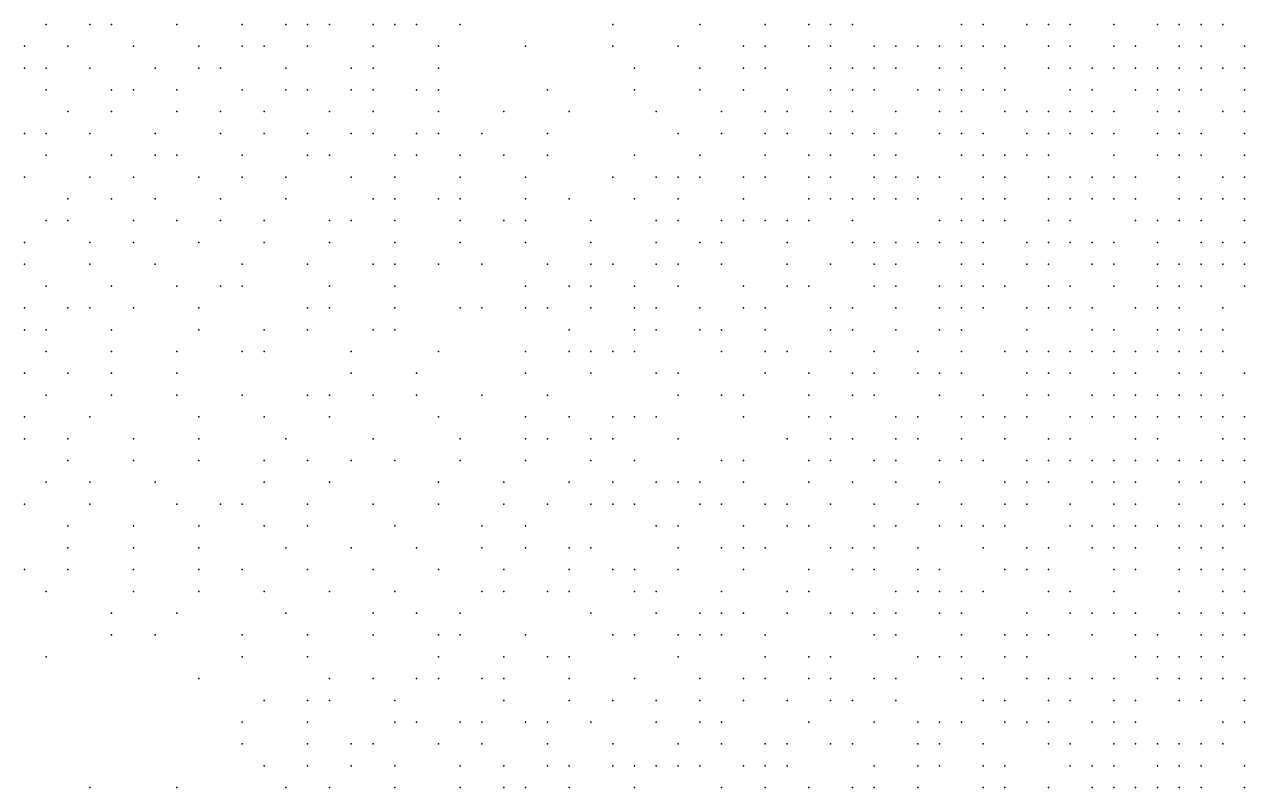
# Model space of a CAD drawing. Extents: x 429 to 793, y 817 to 1241.
# Drawn here: x 653.48 to 694.36, y 975.75 to 1001.3 of the extents above; entities that cross this region are included whole.
import ezdxf

# ---------------------------------------------------------------- set-up
doc = ezdxf.new("R2010")
doc.units = 0

msp = doc.modelspace()

# ---------------------------------------------------------------- linework, layer by layer
for p in [(654.21, 1001.3, 269.137), (655.67, 1001.3, 265.916), (656.4, 1001.3, 263.951), (658.59, 1001.3, 259.337), (660.78, 1001.3, 254.31), (662.24, 1001.3, 251.872), (662.97, 1001.3, 249.805), (663.7, 1001.3, 247.885), (665.16, 1001.3, 244.44), (665.89, 1001.3, 242.342), (666.62, 1001.3, 239.335), (668.08, 1001.3, 216.508), (673.19, 1001.3, 212.877), (676.11, 1001.3, 212.242), (678.3, 1001.3, 211.672), (679.76, 1001.3, 211.41), (680.49, 1001.3, 211.293), (681.22, 1001.3, 211.086), (684.87, 1001.3, 210.238), (685.6, 1001.3, 210.035), (687.06, 1001.3, 209.833), (687.79, 1001.3, 209.63), (688.52, 1001.3, 209.448), (689.98, 1001.3, 208.887), (691.44, 1001.3, 208.64), (692.17, 1001.3, 208.378), (692.9, 1001.3, 208.115), (693.63, 1001.3, 207.853), (653.48, 1000.57, 269.624), (654.94, 1000.57, 267.332), (657.13, 1000.57, 261.838), (659.32, 1000.57, 257.62), (660.78, 1000.57, 255.137), (661.51, 1000.57, 253.228), (662.97, 1000.57, 250.322), (665.16, 1000.57, 244.505), (667.35, 1000.57, 217.28), (670.27, 1000.57, 214.385), (673.19, 1000.57, 212.75), (675.38, 1000.57, 212.135), (677.57, 1000.57, 211.747), (678.3, 1000.57, 211.565), (679.76, 1000.57, 211.382), (680.49, 1000.57, 211.2), (681.95, 1000.57, 210.877), (682.68, 1000.57, 210.669), (683.41, 1000.57, 210.63), (684.14, 1000.57, 210.44), (684.87, 1000.57, 210.241), (685.6, 1000.57, 210.041), (686.33, 1000.57, 209.744), (687.79, 1000.57, 209.557), (688.52, 1000.57, 209.402), (689.98, 1000.57, 208.996), (690.71, 1000.57, 208.818), (692.17, 1000.57, 208.18), (692.9, 1000.57, 207.95), (694.36, 1000.57, 207.55), (653.48, 999.84, 268.667), (654.21, 999.84, 267.097), (655.67, 999.84, 265.042), (657.86, 999.84, 260.92), (659.32, 999.84, 257.582), (660.05, 999.84, 255.637), (662.24, 999.84, 251.913), (664.43, 999.84, 247.16), (665.16, 999.84, 244.57), (667.35, 999.84, 233.612), (673.92, 999.84, 212.427), (676.11, 999.84, 211.931), (677.57, 999.84, 211.621), (678.3, 999.84, 211.545), (680.49, 999.84, 211.077), (681.22, 999.84, 210.909), (681.95, 999.84, 210.784), (682.68, 999.84, 210.576), (684.14, 999.84, 210.347), (684.87, 999.84, 210.147), (686.33, 999.84, 209.842), (687.79, 999.84, 209.483), (688.52, 999.84, 209.253), (689.25, 999.84, 209.023), (689.98, 999.84, 208.946), (690.71, 999.84, 208.768), (691.44, 999.84, 208.54), (692.17, 999.84, 208.13), (692.9, 999.84, 208.02), (693.63, 999.84, 207.765), (694.36, 999.84, 207.51), (654.21, 999.11, 266.862), (656.4, 999.11, 262.915), (657.13, 999.11, 261.51), (658.59, 999.11, 258.62), (660.78, 999.11, 254.978), (662.24, 999.11, 251.95), (662.97, 999.11, 250.397), (664.43, 999.11, 246.34), (665.16, 999.11, 245.455), (666.62, 999.11, 239.762), (667.35, 999.11, 233.41), (671, 999.11, 213.734), (673.92, 999.11, 212.303), (676.11, 999.11, 211.814), (677.57, 999.11, 211.504), (679.03, 999.11, 211.141), (680.49, 999.11, 210.953), (681.22, 999.11, 210.786), (681.95, 999.11, 210.618), (683.41, 999.11, 210.368), (684.14, 999.11, 210.253), (684.87, 999.11, 210.054), (685.6, 999.11, 209.858), (686.33, 999.11, 209.671), (688.52, 999.11, 209.18), (689.25, 999.11, 208.95), (690.71, 999.11, 208.718), (691.44, 999.11, 208.49), (692.17, 999.11, 208.235), (692.9, 999.11, 207.98), (694.36, 999.11, 207.47), (654.94, 998.38, 264.92), (656.4, 998.38, 262.84), (658.59, 998.38, 258.332), (660.05, 998.38, 255.932), (661.51, 998.38, 252.728), (663.7, 998.38, 248.885), (665.16, 998.38, 244.21), (667.35, 998.38, 234.02), (669.54, 998.38, 214.968), (671.73, 998.38, 212.883), (674.65, 998.38, 211.98), (676.84, 998.38, 211.58), (678.3, 998.38, 211.205), (679.03, 998.38, 211.018), (680.49, 998.38, 210.651), (681.22, 998.38, 210.663), (682.68, 998.38, 210.327), (684.14, 998.38, 210.16), (684.87, 998.38, 209.973), (686.33, 998.38, 209.643), (687.06, 998.38, 209.527), (687.79, 998.38, 209.41), (688.52, 998.38, 209.193), (689.25, 998.38, 208.975), (689.98, 998.38, 208.643), (691.44, 998.38, 208.43), (692.17, 998.38, 208.183), (693.63, 998.38, 207.604), (694.36, 998.38, 207.42), (653.48, 997.65, 266.815), (654.21, 997.65, 265.52), (655.67, 997.65, 263.23), (657.86, 997.65, 259.62), (660.05, 997.65, 255.108), (661.51, 997.65, 253.543), (662.97, 997.65, 249.792), (664.43, 997.65, 246.865), (665.16, 997.65, 243.85), (666.62, 997.65, 239.294), (667.35, 997.65, 233.82), (668.81, 997.65, 214.92), (671, 997.65, 213.567), (675.38, 997.65, 211.68), (676.84, 997.65, 211.362), (678.3, 997.65, 211.039), (679.03, 997.65, 210.821), (680.49, 997.65, 210.537), (681.22, 997.65, 210.471), (681.95, 997.65, 210.292), (682.68, 997.65, 210.216), (684.14, 997.65, 210.053), (684.87, 997.65, 209.883), (685.6, 997.65, 209.76), (687.06, 997.65, 209.443), (687.79, 997.65, 209.327), (688.52, 997.65, 209.109), (689.25, 997.65, 208.892), (689.98, 997.65, 208.758), (691.44, 997.65, 208.37), (692.17, 997.65, 208.122), (692.9, 997.65, 207.875), (694.36, 997.65, 207.37), (654.21, 996.92, 264.59), (656.4, 996.92, 261.545), (657.86, 996.92, 259.045), (658.59, 996.92, 258.258), (660.78, 996.92, 253.505), (662.97, 996.92, 248.638), (663.7, 996.92, 247.25), (665.89, 996.92, 240.911), (666.62, 996.92, 239.06), (668.08, 996.92, 215.454), (669.54, 996.92, 214.227), (671, 996.92, 213.47), (673.92, 996.92, 211.886), (676.11, 996.92, 211.36), (678.3, 996.92, 210.98), (679.76, 996.92, 210.603), (680.49, 996.92, 210.424), (681.95, 996.92, 210.272), (682.68, 996.92, 210.109), (684.87, 996.92, 209.777), (685.6, 996.92, 209.607), (686.33, 996.92, 209.56), (687.06, 996.92, 209.36), (687.79, 996.92, 209.243), (689.98, 996.92, 208.522), (691.44, 996.92, 208.31), (692.17, 996.92, 208.062), (692.9, 996.92, 207.815), (694.36, 996.92, 207.32), (653.48, 996.19, 266.12), (655.67, 996.19, 262.14), (657.13, 996.19, 260.62), (659.32, 996.19, 255.706), (660.78, 996.19, 252.652), (662.24, 996.19, 249.611), (664.43, 996.19, 244.375), (665.89, 996.19, 240.874), (668.08, 996.19, 215.194), (670.27, 996.19, 213.611), (673.19, 996.19, 211.988), (674.65, 996.19, 211.67), (675.38, 996.19, 211.46), (676.11, 996.19, 211.25), (677.57, 996.19, 211.06), (678.3, 996.19, 210.87), (679.76, 996.19, 210.49), (680.49, 996.19, 210.328), (681.95, 996.19, 210.165), (682.68, 996.19, 210.003), (683.41, 996.19, 209.84), (684.14, 996.19, 209.656), (685.6, 996.19, 209.5), (686.33, 996.19, 209.33), (687.79, 996.19, 209.16), (688.52, 996.19, 208.947), (689.25, 996.19, 208.801), (689.98, 996.19, 208.575), (690.71, 996.19, 208.443), (692.17, 996.19, 207.839), (693.63, 996.19, 207.479), (694.36, 996.19, 207.247), (654.94, 995.46, 262.932), (656.4, 995.46, 260.253), (657.86, 995.46, 257.92), (660.05, 995.46, 252.207), (662.24, 995.46, 248.34), (665.16, 995.46, 242.395), (665.89, 995.46, 240.646), (667.35, 995.46, 233.42), (668.08, 995.46, 214.815), (670.27, 995.46, 213.515), (671.73, 995.46, 212.543), (673.92, 995.46, 211.737), (675.38, 995.46, 211.383), (677.57, 995.46, 210.877), (679.76, 995.46, 210.37), (680.49, 995.46, 210.288), (681.22, 995.46, 210.208), (681.95, 995.46, 210.004), (682.68, 995.46, 209.802), (683.41, 995.46, 209.72), (684.87, 995.46, 209.536), (685.6, 995.46, 209.472), (686.33, 995.46, 209.288), (687.79, 995.46, 209.05), (688.52, 995.46, 208.85), (689.25, 995.46, 208.708), (689.98, 995.46, 208.482), (690.71, 995.46, 208.349), (692.17, 995.46, 207.981), (692.9, 995.46, 207.746), (693.63, 995.46, 207.406), (694.36, 995.46, 207.173), (654.21, 994.73, 262.332), (654.94, 994.73, 261.904), (657.13, 994.73, 258.142), (658.59, 994.73, 254.285), (660.05, 994.73, 251.762), (661.51, 994.73, 248.67), (663.7, 994.73, 245.018), (664.43, 994.73, 242.77), (665.89, 994.73, 239.911), (668.08, 994.73, 214.787), (669.54, 994.73, 213.843), (670.27, 994.73, 213.459), (672.46, 994.73, 212.043), (674.65, 994.73, 211.43), (675.38, 994.73, 211.297), (676.84, 994.73, 210.977), (677.57, 994.73, 210.79), (678.3, 994.73, 210.69), (679.03, 994.73, 210.465), (679.76, 994.73, 210.25), (681.22, 994.73, 210.088), (684.14, 994.73, 209.6), (684.87, 994.73, 209.416), (685.6, 994.73, 209.352), (686.33, 994.73, 209.102), (687.79, 994.73, 208.94), (688.52, 994.73, 208.74), (690.71, 994.73, 208.256), (691.44, 994.73, 208.123), (692.17, 994.73, 207.888), (692.9, 994.73, 207.565), (694.36, 994.73, 207.1), (653.48, 994, 262.76), (655.67, 994, 259.52), (657.13, 994, 255.662), (659.32, 994, 251.387), (661.51, 994, 248.638), (663.7, 994, 243.905), (665.89, 994, 239.683), (668.08, 994, 214.73), (670.27, 994, 213.402), (672.46, 994, 211.997), (674.65, 994, 211.517), (676.11, 994, 211.077), (676.84, 994, 210.89), (679.03, 994, 210.345), (681.22, 994, 209.967), (681.95, 994, 209.805), (682.68, 994, 209.643), (683.41, 994, 209.682), (684.14, 994, 209.48), (684.87, 994, 209.318), (685.6, 994, 209.198), (687.06, 994, 208.916), (687.79, 994, 208.83), (688.52, 994, 208.63), (689.25, 994, 208.43), (689.98, 994, 208.23), (691.44, 994, 208.03), (692.9, 994, 207.641), (693.63, 994, 207.403), (694.36, 994, 207.251), (653.48, 993.27, 261.886), (655.67, 993.27, 257.446), (657.86, 993.27, 253.4), (660.78, 993.27, 248.575), (662.97, 993.27, 244.849), (665.16, 993.27, 240.565), (665.89, 993.27, 239.823), (667.35, 993.27, 215.147), (668.81, 993.27, 214.23), (671, 993.27, 213.007), (672.46, 993.27, 211.95), (673.19, 993.27, 211.737), (674.65, 993.27, 211.47), (675.38, 993.27, 211.23), (676.84, 993.27, 210.748), (679.03, 993.27, 210.255), (680.49, 993.27, 209.953), (681.95, 993.27, 209.777), (682.68, 993.27, 209.527), (684.87, 993.27, 209.284), (685.6, 993.27, 209.088), (687.06, 993.27, 208.806), (687.79, 993.27, 208.72), (689.25, 993.27, 208.422), (689.98, 993.27, 208.218), (691.44, 993.27, 207.933), (692.17, 993.27, 207.708), (692.9, 993.27, 207.554), (693.63, 993.27, 207.316), (694.36, 993.27, 207.165), (654.21, 992.54, 259.264), (656.4, 992.54, 254.927), (658.59, 992.54, 250.502), (660.05, 992.54, 248.148), (660.78, 992.54, 247.387), (663.7, 992.54, 241.69), (665.89, 992.54, 238.72), (670.27, 992.54, 213.342), (671.73, 992.54, 212.619), (672.46, 992.54, 211.897), (673.92, 992.54, 211.523), (675.38, 992.54, 211.169), (677.57, 992.54, 210.667), (679.03, 992.54, 210.264), (679.76, 992.54, 210.013), (681.95, 992.54, 209.66), (682.68, 992.54, 209.6), (684.14, 992.54, 209.253), (684.87, 992.54, 209.093), (685.6, 992.54, 208.933), (686.33, 992.54, 208.892), (687.79, 992.54, 208.61), (688.52, 992.54, 208.406), (689.98, 992.54, 208.027), (691.44, 992.54, 207.837), (692.17, 992.54, 207.612), (692.9, 992.54, 207.387), (694.36, 992.54, 207.078), (653.48, 991.81, 259.778), (654.94, 991.81, 257.209), (655.67, 991.81, 255.326), (657.13, 991.81, 252.286), (659.32, 991.81, 248.483), (662.97, 991.81, 243.185), (663.7, 991.81, 242.438), (665.89, 991.81, 236.9), (668.08, 991.81, 214.438), (668.81, 991.81, 214.11), (670.27, 991.81, 213.182), (671, 991.81, 212.735), (672.46, 991.81, 211.843), (673.92, 991.81, 211.47), (674.65, 991.81, 211.348), (676.11, 991.81, 210.823), (677.57, 991.81, 210.583), (678.3, 991.81, 210.343), (680.49, 991.81, 209.897), (681.22, 991.81, 209.72), (682.68, 991.81, 209.3), (684.14, 991.81, 209.14), (684.87, 991.81, 208.98), (685.6, 991.81, 208.82), (687.06, 991.81, 208.696), (687.79, 991.81, 208.5), (688.52, 991.81, 208.31), (689.25, 991.81, 208.172), (690.71, 991.81, 207.93), (691.44, 991.81, 207.74), (692.17, 991.81, 207.515), (693.63, 991.81, 207.065), (653.48, 991.08, 237.285), (654.21, 991.08, 240.443), (656.4, 991.08, 243.31), (659.32, 991.08, 245.506), (661.51, 991.08, 244.04), (662.97, 991.08, 241.448), (665.16, 991.08, 236.42), (665.89, 991.08, 231.213), (671.73, 991.08, 212.238), (673.92, 991.08, 211.527), (674.65, 991.08, 211.265), (676.11, 991.08, 210.74), (676.84, 991.08, 210.528), (678.3, 991.08, 210.26), (680.49, 991.08, 209.78), (681.22, 991.08, 209.62), (682.68, 991.08, 209.3), (684.14, 991.08, 209.02), (684.87, 991.08, 208.964), (687.06, 991.08, 208.538), (689.25, 991.08, 208.052), (689.98, 991.08, 207.948), (691.44, 991.08, 207.62), (692.17, 991.08, 207.392), (692.9, 991.08, 207.284), (693.63, 991.08, 207.056), (654.21, 990.35, 238.27), (656.4, 990.35, 242), (658.59, 990.35, 243.46), (660.78, 990.35, 242.098), (661.51, 990.35, 241.435), (664.43, 990.35, 236.84), (667.35, 990.35, 214.724), (670.27, 990.35, 213.206), (671.73, 990.35, 212.199), (672.46, 990.35, 211.757), (673.19, 990.35, 211.55), (673.92, 990.35, 211.482), (676.84, 990.35, 210.69), (678.3, 990.35, 210.316), (679.03, 990.35, 210.104), (680.49, 990.35, 209.68), (681.95, 990.35, 209.38), (683.41, 990.35, 209.1), (684.87, 990.35, 208.844), (686.33, 990.35, 208.612), (687.06, 990.35, 208.408), (687.79, 990.35, 208.24), (688.52, 990.35, 208.057), (689.25, 990.35, 207.875), (689.98, 990.35, 207.828), (690.71, 990.35, 207.604), (691.44, 990.35, 207.5), (692.17, 990.35, 207.272), (692.9, 990.35, 207.164), (693.63, 990.35, 206.833), (653.48, 989.62, 235.732), (654.94, 989.62, 238.393), (656.4, 989.62, 240.69), (658.59, 989.62, 241.713), (664.43, 989.62, 233.43), (666.62, 989.62, 215.061), (670.27, 989.62, 213.166), (672.46, 989.62, 211.723), (674.65, 989.62, 211.173), (675.38, 989.62, 211.07), (678.3, 989.62, 210.266), (679.76, 989.62, 209.857), (681.22, 989.62, 209.405), (681.95, 989.62, 209.23), (683.41, 989.62, 208.98), (684.14, 989.62, 208.9), (684.87, 989.62, 208.724), (687.06, 989.62, 208.277), (687.79, 989.62, 208.11), (688.52, 989.62, 207.928), (689.98, 989.62, 207.745), (690.71, 989.62, 207.562), (692.17, 989.62, 207.16), (692.9, 989.62, 207.003), (694.36, 989.62, 206.72), (654.21, 988.89, 237.225), (656.4, 988.89, 239.205), (658.59, 988.89, 240.182), (660.78, 988.89, 238.365), (662.97, 988.89, 236.652), (663.7, 988.89, 234.644), (665.16, 988.89, 231.138), (666.62, 988.89, 214.985), (668.81, 988.89, 213.868), (671, 988.89, 212.608), (675.38, 988.89, 210.865), (676.84, 988.89, 210.59), (677.57, 988.89, 210.428), (679.76, 988.89, 209.758), (681.22, 988.89, 209.305), (681.95, 988.89, 209.13), (684.14, 988.89, 208.78), (685.6, 988.89, 208.487), (687.06, 988.89, 208.193), (687.79, 988.89, 207.983), (689.25, 988.89, 207.717), (689.98, 988.89, 207.52), (690.71, 988.89, 207.436), (691.44, 988.89, 207.253), (692.17, 988.89, 207.13), (692.9, 988.89, 206.88), (693.63, 988.89, 206.753), (653.48, 988.16, 235.465), (655.67, 988.16, 237.885), (659.32, 988.16, 237.835), (661.51, 988.16, 236.663), (663.7, 988.16, 233.817), (667.35, 988.16, 214.546), (670.27, 988.16, 213.092), (671.73, 988.16, 212.133), (673.19, 988.16, 211.69), (673.92, 988.16, 211.461), (674.65, 988.16, 211.231), (677.57, 988.16, 210.312), (679.76, 988.16, 209.665), (680.49, 988.16, 209.387), (682.68, 988.16, 208.948), (683.41, 988.16, 208.857), (684.87, 988.16, 208.489), (685.6, 988.16, 208.36), (686.33, 988.16, 208.15), (687.06, 988.16, 208.067), (688.52, 988.16, 207.787), (689.25, 988.16, 207.59), (689.98, 988.16, 207.492), (690.71, 988.16, 207.309), (691.44, 988.16, 207.127), (692.17, 988.16, 206.909), (692.9, 988.16, 206.692), (693.63, 988.16, 206.63), (694.36, 988.16, 206.38), (653.48, 987.43, 235.235), (654.94, 987.43, 236.15), (657.13, 987.43, 237.688), (659.32, 987.43, 236.63), (662.24, 987.43, 235.712), (665.16, 987.43, 216.69), (668.08, 987.43, 214.12), (670.27, 987.43, 213.08), (671, 987.43, 212.724), (672.46, 987.43, 212.011), (673.19, 987.43, 211.667), (675.38, 987.43, 211.002), (679.03, 987.43, 209.862), (680.49, 987.43, 209.293), (681.22, 987.43, 209.209), (682.68, 987.43, 208.933), (683.41, 987.43, 208.743), (684.87, 987.43, 208.376), (686.33, 987.43, 208.198), (687.79, 987.43, 207.857), (688.52, 987.43, 207.66), (690.71, 987.43, 207.182), (691.44, 987.43, 207), (693.63, 987.43, 206.565), (694.36, 987.43, 206.348), (654.94, 986.7, 235.62), (657.13, 986.7, 236.148), (659.32, 986.7, 235.288), (661.51, 986.7, 234.52), (662.97, 986.7, 230.037), (664.43, 986.7, 217.16), (665.89, 986.7, 215.163), (668.08, 986.7, 214.096), (670.27, 986.7, 213.05), (672.46, 986.7, 211.988), (673.92, 986.7, 211.414), (676.84, 986.7, 210.457), (677.57, 986.7, 210.159), (679.76, 986.7, 209.478), (680.49, 986.7, 209.2), (681.95, 986.7, 209.01), (682.68, 986.7, 208.82), (684.14, 986.7, 208.44), (684.87, 986.7, 208.258), (685.6, 986.7, 208.262), (687.06, 986.7, 207.908), (687.79, 986.7, 207.73), (688.52, 986.7, 207.548), (689.25, 986.7, 207.411), (689.98, 986.7, 207.185), (690.71, 986.7, 207.093), (691.44, 986.7, 206.867), (692.17, 986.7, 206.773), (692.9, 986.7, 206.545), (693.63, 986.7, 206.318), (694.36, 986.7, 206.214), (654.21, 985.97, 234.71), (655.67, 985.97, 234.923), (657.86, 985.97, 234.757), (661.51, 985.97, 231.872), (663.7, 985.97, 217.865), (667.35, 985.97, 214.414), (669.54, 985.97, 213.37), (671.73, 985.97, 212.32), (673.19, 985.97, 211.62), (674.65, 985.97, 211.21), (675.38, 985.97, 211.005), (676.11, 985.97, 210.697), (677.57, 985.97, 210.139), (679.76, 985.97, 209.497), (681.22, 985.97, 208.988), (682.68, 985.97, 208.664), (684.14, 985.97, 208.34), (686.33, 985.97, 207.894), (687.06, 985.97, 207.8), (687.79, 985.97, 207.6), (689.25, 985.97, 207.415), (689.98, 985.97, 207.052), (690.71, 985.97, 206.959), (692.17, 985.97, 206.639), (692.9, 985.97, 206.412), (694.36, 985.97, 206.081), (653.48, 985.24, 234.17), (655.67, 985.24, 233.977), (658.59, 985.24, 233.452), (660.05, 985.24, 233.2), (660.78, 985.24, 232.184), (662.97, 985.24, 218.747), (665.16, 985.24, 215.91), (667.35, 985.24, 214.248), (669.54, 985.24, 213.387), (671, 985.24, 212.683), (672.46, 985.24, 212.072), (673.19, 985.24, 211.627), (673.92, 985.24, 211.398), (676.11, 985.24, 210.767), (676.84, 985.24, 210.357), (678.3, 985.24, 209.887), (679.03, 985.24, 209.636), (680.49, 985.24, 209.133), (681.95, 985.24, 208.776), (683.41, 985.24, 208.564), (684.87, 985.24, 208.24), (686.33, 985.24, 207.976), (687.06, 985.24, 207.67), (688.52, 985.24, 207.47), (689.98, 985.24, 207.1), (690.71, 985.24, 206.826), (692.17, 985.24, 206.506), (693.63, 985.24, 206.165), (694.36, 985.24, 205.948), (654.94, 984.51, 233.357), (657.13, 984.51, 232.833), (659.32, 984.51, 232.32), (661.51, 984.51, 226.947), (662.97, 984.51, 217.78), (665.89, 984.51, 215.15), (668.81, 984.51, 213.967), (670.27, 984.51, 213.043), (674.65, 984.51, 211.296), (675.38, 984.51, 210.958), (677.57, 984.51, 210.323), (679.03, 984.51, 209.854), (679.76, 984.51, 209.389), (681.95, 984.51, 208.852), (682.68, 984.51, 208.637), (684.14, 984.51, 208.352), (684.87, 984.51, 208.14), (685.6, 984.51, 208.058), (686.33, 984.51, 207.795), (688.52, 984.51, 207.34), (689.25, 984.51, 207.155), (689.98, 984.51, 206.97), (690.71, 984.51, 206.785), (691.44, 984.51, 206.6), (692.17, 984.51, 206.34), (692.9, 984.51, 206.383), (693.63, 984.51, 205.963), (694.36, 984.51, 205.847), (654.94, 983.78, 232.713), (657.13, 983.78, 231.65), (659.32, 983.78, 230.173), (662.24, 983.78, 218.907), (664.43, 983.78, 216.325), (666.62, 983.78, 215.17), (668.81, 983.78, 213.983), (670.27, 983.78, 213.403), (671.73, 983.78, 212.523), (672.46, 983.78, 212.078), (675.38, 983.78, 210.965), (676.84, 983.78, 210.628), (677.57, 983.78, 210.29), (678.3, 983.78, 210.072), (680.49, 983.78, 209.322), (681.22, 983.78, 209), (681.95, 983.78, 208.805), (683.41, 983.78, 208.355), (685.6, 983.78, 207.906), (687.06, 983.78, 207.561), (687.79, 983.78, 207.451), (689.25, 983.78, 207.019), (689.98, 983.78, 206.945), (690.71, 983.78, 206.748), (692.17, 983.78, 206.463), (692.9, 983.78, 206.241), (693.63, 983.78, 205.82), (653.48, 983.05, 232.947), (654.94, 983.05, 232.187), (657.13, 983.05, 231.217), (659.32, 983.05, 226.42), (660.78, 983.05, 221.663), (662.97, 983.05, 217.827), (665.16, 983.05, 216.355), (667.35, 983.05, 214.843), (669.54, 983.05, 213.863), (671.73, 983.05, 212.827), (673.19, 983.05, 212.085), (673.92, 983.05, 211.64), (675.38, 983.05, 211.111), (677.57, 983.05, 210.263), (679.76, 983.05, 209.471), (681.22, 983.05, 208.943), (681.95, 983.05, 208.749), (683.41, 983.05, 208.416), (684.14, 983.05, 208.291), (686.33, 983.05, 207.672), (687.06, 983.05, 207.438), (687.79, 983.05, 207.327), (689.98, 983.05, 206.822), (690.71, 983.05, 206.522), (692.17, 983.05, 206.327), (692.9, 983.05, 206.104), (693.63, 983.05, 205.882), (694.36, 983.05, 205.56), (654.21, 982.32, 231.233), (657.13, 982.32, 230.14), (659.32, 982.32, 223.385), (661.51, 982.32, 219.714), (663.7, 982.32, 217.307), (665.89, 982.32, 216.158), (668.81, 982.32, 214.148), (669.54, 982.32, 213.901), (671, 982.32, 213.13), (671.73, 982.32, 212.991), (673.92, 982.32, 211.957), (674.65, 982.32, 211.389), (676.84, 982.32, 210.631), (679.03, 982.32, 209.706), (679.76, 982.32, 209.547), (682.68, 982.32, 208.554), (683.41, 982.32, 208.442), (684.14, 982.32, 208.204), (684.87, 982.32, 207.967), (685.6, 982.32, 207.739), (687.79, 982.32, 207.204), (688.52, 982.32, 206.97), (689.98, 982.32, 206.631), (692.17, 982.32, 206.19), (693.63, 982.32, 205.745), (694.36, 982.32, 205.523), (656.4, 981.59, 229.287), (658.59, 981.59, 224.1), (662.24, 981.59, 218.94), (665.16, 981.59, 216.48), (666.62, 981.59, 215.545), (668.08, 981.59, 214.908), (672.46, 981.59, 212.562), (674.65, 981.59, 211.667), (676.11, 981.59, 210.972), (676.84, 981.59, 210.604), (677.57, 981.59, 210.237), (679.03, 981.59, 209.892), (680.49, 981.59, 209.175), (681.22, 981.59, 208.83), (681.95, 981.59, 208.692), (682.68, 981.59, 208.592), (684.14, 981.59, 208.118), (684.87, 981.59, 207.88), (687.06, 981.59, 207.425), (688.52, 981.59, 206.857), (689.25, 981.59, 206.732), (689.98, 981.59, 206.494), (690.71, 981.59, 206.393), (692.17, 981.59, 206.053), (692.9, 981.59, 205.821), (693.63, 981.59, 205.725), (694.36, 981.59, 205.492), (656.4, 980.86, 227.853), (657.86, 980.86, 224.59), (660.78, 980.86, 220.623), (662.97, 980.86, 218.147), (665.16, 980.86, 216.883), (667.35, 980.86, 215.288), (668.08, 980.86, 214.94), (670.27, 980.86, 213.924), (673.19, 980.86, 212.585), (673.92, 980.86, 212.132), (675.38, 980.86, 211.312), (676.11, 980.86, 211.094), (676.84, 980.86, 210.577), (678.3, 980.86, 210.21), (681.95, 980.86, 208.594), (682.68, 980.86, 208.53), (684.87, 980.86, 207.803), (686.33, 980.86, 207.455), (687.06, 980.86, 207.242), (687.79, 980.86, 207.112), (689.25, 980.86, 206.531), (690.71, 980.86, 206.318), (691.44, 980.86, 206.155), (692.9, 980.86, 205.684), (693.63, 980.86, 205.588), (694.36, 980.86, 205.224), (654.21, 980.13, 229.905), (660.78, 980.13, 220.017), (662.97, 980.13, 218.21), (667.35, 980.13, 215.725), (669.54, 980.13, 214.405), (671, 980.13, 213.81), (671.73, 980.13, 213.14), (675.38, 980.13, 211.392), (678.3, 980.13, 210.22), (679.76, 980.13, 209.666), (680.49, 980.13, 209.394), (683.41, 980.13, 208.358), (684.14, 980.13, 208.122), (684.87, 980.13, 207.727), (686.33, 980.13, 207.378), (687.06, 980.13, 207.253), (690.71, 980.13, 206.205), (691.44, 980.13, 206.018), (692.17, 980.13, 205.78), (692.9, 980.13, 205.542), (693.63, 980.13, 205.37), (659.32, 979.4, 221.603), (663.7, 979.4, 217.935), (665.16, 979.4, 216.94), (666.62, 979.4, 216.158), (667.35, 979.4, 215.753), (668.81, 979.4, 215.03), (669.54, 979.4, 214.74), (671.73, 979.4, 213.52), (673.92, 979.4, 212.44), (676.11, 979.4, 211.104), (677.57, 979.4, 210.518), (678.3, 979.4, 210.23), (679.76, 979.4, 209.676), (680.49, 979.4, 209.525), (681.95, 979.4, 208.79), (682.68, 979.4, 208.51), (684.87, 979.4, 207.93), (685.6, 979.4, 207.65), (687.06, 979.4, 207.222), (687.79, 979.4, 206.885), (688.52, 979.4, 206.63), (689.25, 979.4, 206.42), (689.98, 979.4, 206.418), (691.44, 979.4, 205.883), (692.17, 979.4, 205.643), (692.9, 979.4, 205.5), (693.63, 979.4, 205.22), (694.36, 979.4, 205.09), (661.51, 978.67, 219.59), (662.97, 978.67, 218.6), (663.7, 978.67, 218.19), (665.89, 978.67, 216.562), (669.54, 978.67, 214.9), (671.73, 978.67, 213.55), (673.19, 978.67, 212.82), (674.65, 978.67, 212.193), (676.11, 978.67, 211.357), (677.57, 978.67, 210.528), (679.03, 978.67, 210.24), (680.49, 978.67, 209.505), (681.22, 978.67, 209.137), (682.68, 978.67, 208.539), (685.6, 978.67, 207.59), (686.33, 978.67, 207.386), (687.79, 978.67, 206.958), (688.52, 978.67, 206.694), (689.98, 978.67, 206.32), (690.71, 978.67, 206), (692.17, 978.67, 205.507), (692.9, 978.67, 205.259), (694.36, 978.67, 205.012), (660.78, 977.94, 220.337), (662.97, 977.94, 218.63), (665.89, 977.94, 216.995), (666.62, 977.94, 216.618), (668.08, 977.94, 215.783), (668.81, 977.94, 215.365), (670.27, 977.94, 214.465), (671, 977.94, 214.015), (672.46, 977.94, 213.58), (674.65, 977.94, 212.223), (676.11, 977.94, 211.475), (676.84, 977.94, 211.005), (679.76, 977.94, 209.936), (681.95, 977.94, 208.753), (683.41, 977.94, 208.309), (684.14, 977.94, 208.078), (684.87, 977.94, 207.903), (686.33, 977.94, 207.245), (687.06, 977.94, 206.96), (687.79, 977.94, 206.858), (689.25, 977.94, 206.43), (689.98, 977.94, 206.22), (690.71, 977.94, 206.11), (693.63, 977.94, 205.122), (694.36, 977.94, 204.875), (660.78, 977.21, 220.4), (662.97, 977.21, 219.157), (664.43, 977.21, 218.25), (665.16, 977.21, 217.84), (667.35, 977.21, 216.633), (668.81, 977.21, 215.716), (671, 977.21, 214.48), (673.19, 977.21, 213.234), (675.38, 977.21, 211.797), (676.84, 977.21, 211.179), (678.3, 977.21, 210.643), (679.03, 977.21, 210.24), (680.49, 977.21, 209.632), (681.22, 977.21, 209.328), (683.41, 977.21, 208.292), (684.14, 977.21, 208.155), (685.6, 977.21, 207.53), (687.79, 977.21, 206.9), (688.52, 977.21, 206.615), (689.98, 977.21, 206.09), (690.71, 977.21, 205.924), (691.44, 977.21, 205.61), (692.17, 977.21, 205.518), (692.9, 977.21, 205.128), (693.63, 977.21, 204.886), (661.51, 976.48, 220.462), (662.97, 976.48, 219.187), (664.43, 976.48, 218.28), (665.89, 976.48, 217.46), (668.08, 976.48, 216.052), (669.54, 976.48, 215.39), (671, 976.48, 214.674), (671.73, 976.48, 214.316), (673.19, 976.48, 213.153), (673.92, 976.48, 212.888), (674.65, 976.48, 212.542), (675.38, 976.48, 212.169), (676.11, 976.48, 211.823), (677.57, 976.48, 211.045), (678.3, 976.48, 210.643), (679.03, 976.48, 210.24), (681.95, 976.48, 209.024), (683.41, 976.48, 208.408), (684.14, 976.48, 208.216), (685.6, 976.48, 207.47), (686.33, 976.48, 207.234), (688.52, 976.48, 206.583), (689.25, 976.48, 206.26), (689.98, 976.48, 206.072), (691.44, 976.48, 205.666), (692.17, 976.48, 205.408), (692.9, 976.48, 205.018), (694.36, 976.48, 204.644), (655.67, 975.75, 225.03), (658.59, 975.75, 222.72), (662.24, 975.75, 220.18), (663.7, 975.75, 219.027), (665.89, 975.75, 217.493), (668.08, 975.75, 216.66), (669.54, 975.75, 215.736), (670.27, 975.75, 215.042), (671.73, 975.75, 214.512), (673.92, 975.75, 213.177), (676.84, 975.75, 211.528), (678.3, 975.75, 210.643), (679.76, 975.75, 209.965), (681.22, 975.75, 209.48), (681.95, 975.75, 209.1), (683.41, 975.75, 208.458), (685.6, 975.75, 207.45), (686.33, 975.75, 207.214), (687.79, 975.75, 206.762), (689.25, 975.75, 206.19), (689.98, 975.75, 205.92), (690.71, 975.75, 205.65), (691.44, 975.75, 205.556), (692.17, 975.75, 205.298), (692.9, 975.75, 205.15), (694.36, 975.75, 204.638)]:
    msp.add_point(p)

doc.saveas('drawing.dxf')
